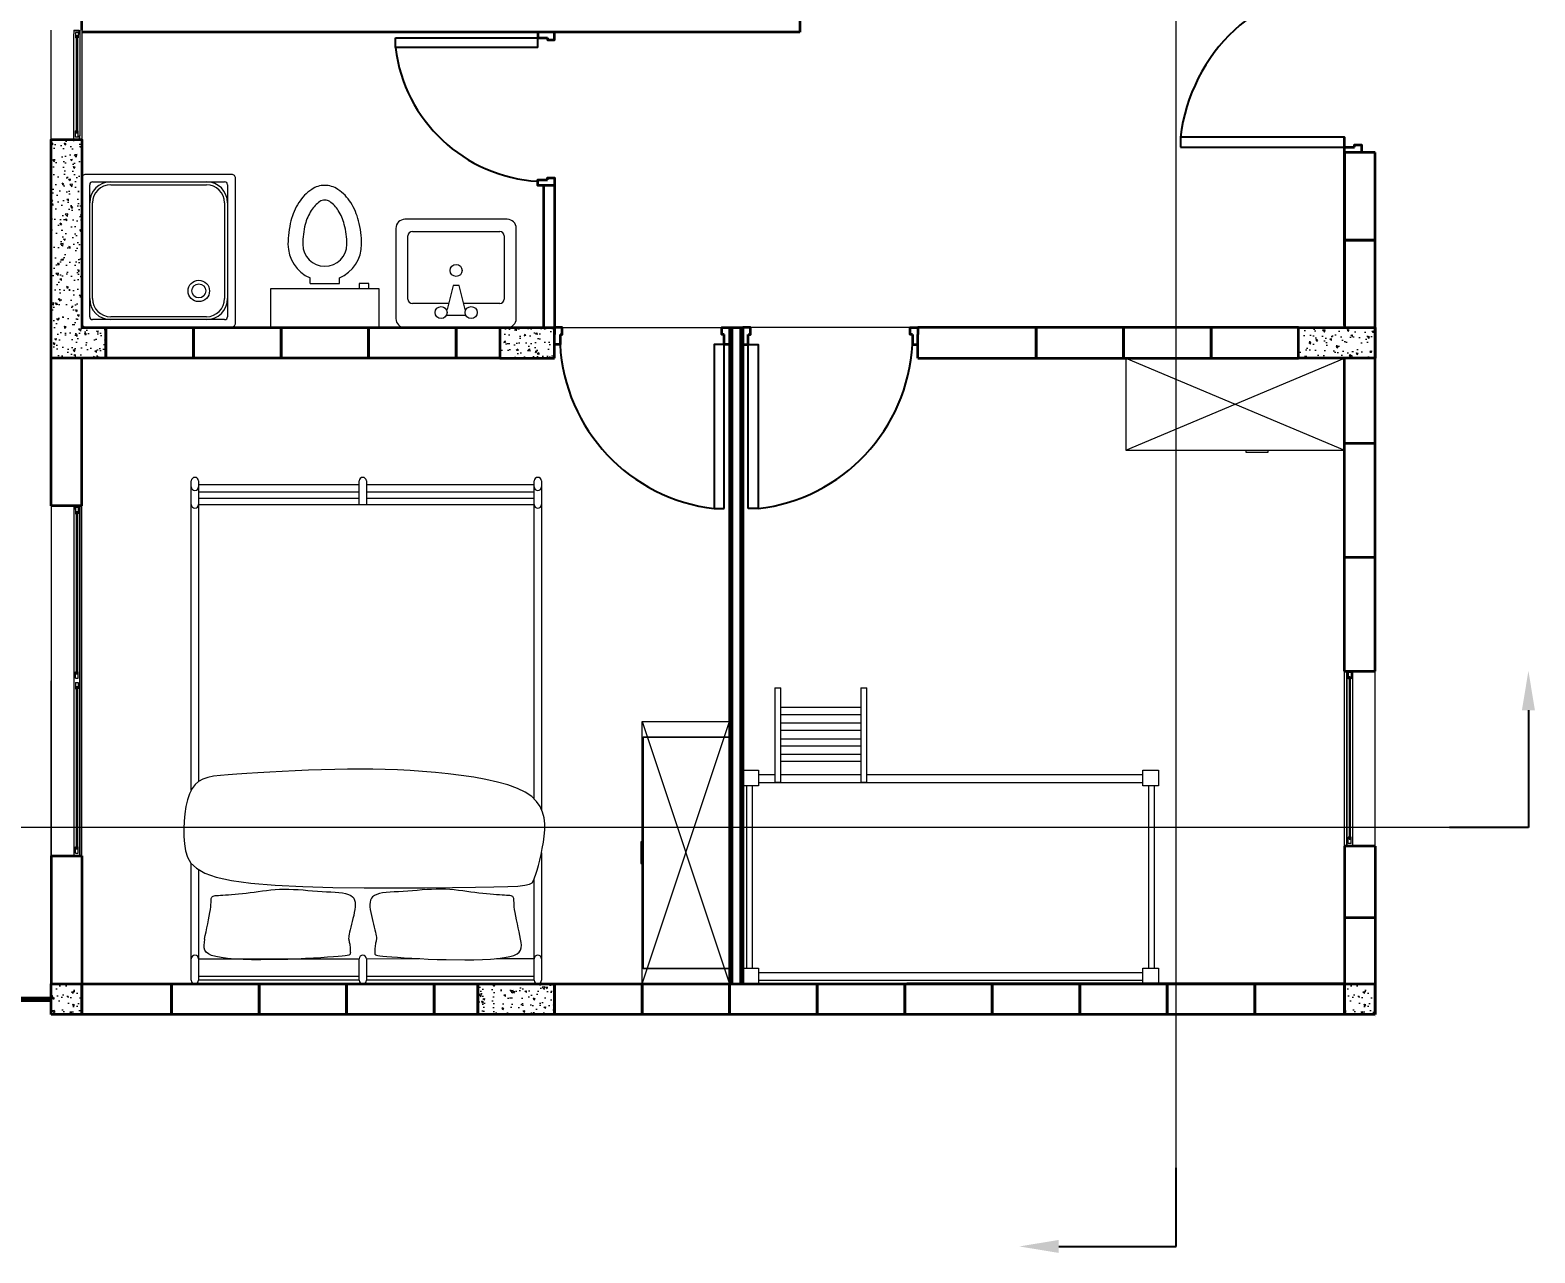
# Model space of a CAD drawing. Header units: inches. Extents: x -1721 to -596, y -6348 to -3031.
# Drawn here: x -602.7 to -595.82, y -3145.29 to -3139.7 of the extents above; entities that cross this region are included whole.
import ezdxf
from ezdxf import colors
from ezdxf.entities.mleader import LeaderData, LeaderLine
from ezdxf.math import Vec2, Vec3

# ---------------------------------------------------------------- set-up
doc = ezdxf.new("R2010")
doc.units = ezdxf.units.IN
doc.header["$MEASUREMENT"] = 0
for name, color, linetype, lineweight in [('A-DOOR-FULL', 4, 'Continuous', 25), ('A-FLOR-FTPT', 6, 'Continuous', 70), ('A-FLOR-PATT', 8, 'Continuous', 18), ('A-FURN', 8, 'Continuous', 18), ('A-GLAZ-FULL', 4, 'Continuous', 18), ('A-WALL-FULL', 7, 'Continuous', 35), ('linee di sezione', 3, 'Continuous', 13)]:
    doc.layers.add(name, color=color, linetype=linetype, lineweight=lineweight)
doc.styles.add('ARCH', font='txt')
doc.styles.get("Standard").update_dxf_attribs({"font": 'Arial.ttf'})
pattern_1 = [(140, (-683.70316, -3119.78234), (0.00796954, 0.091092334), [0.009525, -0.104775]), (85, (-683.70316, -3119.78234), (-0.09552832, -0.01762141), [0.00762, -0.08382]), (190.451, (-683.70249, -3119.77475), (-0.08755834, 0.07347125), [0.008095, -0.089045]), (136.1842, (-683.72856, -3119.78234), (0.02102116, 0.13553952), [0.0142875, -0.1571625]), (186.6356, (-683.7268, -3119.77104), (-0.12371278, 0.11870212), [0.0121425, -0.1335675]), (81.184, (-683.72856, -3119.78234), (-0.12371256, 0.1187023), [0.01143, -0.12573]), (111, (-683.72221, -3119.76964), (0.05113276, 0.07580744), [0.009525, -0.104775]), (56, (-683.72221, -3119.76964), (-0.09209398, 0.03090101), [0.00762, -0.08382]), (161.4514, (-683.71795, -3119.76332), (-0.04096143, 0.106708245), [0.008095, -0.089045]), (127.5, (-683.703157, -3119.78234), (-0.04227752, 0.001544302), [0, -0.082804, 0, -0.08509, 0, -0.0841375]), (97.5, (-683.703157, -3119.78234), (-0.050090287, 0.033409831), [0, -0.048514, 0, -0.080899, 0, -0.0320675]), (57.5, (-683.703157, -3119.81066), (0.002864372, 0.067795298), [0, -0.03175, 0, -0.09906, 0, -0.131445]), (47.5, (-683.703157, -3119.82336), (-0.012713246, 0.07406459), [0, -0.041275, 0, -0.065786, 0, -0.093345])]

# ---------------------------------------------------------------- blocks, each defined once
blk = doc.blocks.new('15PTOI09')
for p, q in [((0, 11), (8, 11)), ((0, -11), (0, 11)), ((8, 11), (8, -11)), ((9, 3), (10.126136, 3)), ((9, 3), (9, -3)), ((9, -3), (10.126136, -3)), ((9, -7), (8, -7)), ((8, -9), (9, -9)), ((9, -9), (9, -7)), ((8, -11), (0, -11))]:
    blk.add_line(p, q)
for points in [[(17, -7.5, 0.063415), (21.795427, -6.889337, 0.076468), (25.485281, -5.303301, 0.107136), (28.197945, -2.662065, 0.147373), (29, 0, 0.147373), (28.197945, 2.662065, 0.107136), (25.485281, 5.303301, 0.076468), (21.795427, 6.889337, 0.063415), (17, 7.5, 0.063415)], [(17, -4.5, 0.063415), (21.043563, -3.985082, 0.076468), (23.895285, -2.759306, 0.107136), (25.697274, -1.004766, 0.147373), (26, 0, 0.147373), (25.697274, 1.004766, 0.107136), (23.895285, 2.759306, 0.076468), (21.043563, 3.985082, 0.063415), (17, 4.5, 0.063415)]]:
    blk.add_lwpolyline(points, format="xyb")
for radius, start, end in [(7.5, 90, 156.421822), (4.5, 90, 270), (7.5, 203.578178, 270)]:
    blk.add_arc((17, 0), radius, start, end)
at = {"style": 'ARCH'}
for tag, p, flags in [('ITEM', (0, -21), 3), ('ROOM_NUMBER', (0, -30), 1)]:
    blk.add_attdef(tag, p, '', height=6, dxfattribs=dict(at, flags=flags))
blk = doc.blocks.new('15PLAV06')
for p, q in [((0, 8.5), (0, -8.5)), ((16.5, 10), (1.5, 10)), ((4.75, 8), (15.25, 8)), ((18, -8.5), (18, 8.5)), ((4, 1.25), (4, 7.25)), ((16, 7.25), (16, -7.25)), ((2, -1.5), (2, 1.5)), ((7, 0.5), (3, 1.5)), ((7, -0.5), (7, 0.5)), ((3, -1.5), (7, -0.5)), ((4, -7.25), (4, -1.25)), ((1.5, -10), (16.5, -10)), ((15.25, -8), (4.75, -8))]:
    blk.add_line(p, q)
for centre in [(2.5, 2.5), (9.5, 0), (2.5, -2.5)]:
    blk.add_circle(centre, 1)
for centre, radius, start, end in [((1.5, 8.5), 1.5, 90, 180), ((4.75, 7.25), 0.75, 90, 180), ((15.25, 7.25), 0.75, 0, 90), ((16.5, 8.5), 1.5, 0, 90), ((4.75, -7.25), 0.75, 180, 270), ((15.25, -7.25), 0.75, 270, 0), ((1.5, -8.5), 1.5, 180, 270), ((16.5, -8.5), 1.5, 270, 0)]:
    blk.add_arc(centre, radius, start, end)
at = {"style": 'ARCH'}
for tag, p, flags in [('ITEM', (0, -20), 3), ('ROOM_NUMBER', (0, -29), 1)]:
    blk.add_attdef(tag, p, '', height=6, dxfattribs=dict(at, flags=flags))
blk = doc.blocks.new('A$C5FE72602')
for p, q in [((-114.15, 193.57), (-37.47, 193.57)), ((-34.15, 193.57), (39.21, 193.57)), ((-114.15, 191.88), (-37.47, 191.88)), ((-34.15, 191.88), (39.21, 191.88)), ((-96.94, 183.64), (-114.15, 183.62)), ((-37.46, 183.69), (-61.61, 183.67)), ((39.21, 183.76), (-34.15, 183.69)), ((-114.15, 106.34), (-114.15, -23.86)), ((39.21, -23.86), (-114.15, -23.86)), ((-114.15, -26.61), (-37.47, -26.61)), ((-34.15, -26.61), (39.21, -26.61)), ((-114.15, -29.58), (-37.59, -29.58)), ((-114.15, -32.97), (-37.47, -32.97)), ((-34.27, -29.58), (39.09, -29.58)), ((-34.15, -32.97), (39.21, -32.97))]:
    blk.add_line(p, q)
for points in [[(-117.47, 135.27), (-117.47, 193.57)], [(-114.15, 193.57), (-114.15, 147.22)], [(-37.47, 183.76), (-37.47, 193.57)], [(-34.15, 193.57), (-34.15, 183.76)], [(39.21, 142.92), (39.21, 193.57)], [(42.53, 193.57), (42.53, 140.1)], [(-82.44, 184.21), (-86.56, 184.16), (-90.51, 184.05), (-94.2, 183.86), (-97.57, 183.59), (-100.52, 183.22), (-102.99, 182.76), (-104.92, 182.2), (-106.35, 181.52), (-107.33, 180.73), (-107.95, 179.81), (-108.25, 178.76), (-108.3, 177.58), (-108.17, 176.25), (-107.91, 174.77)], [(-107.91, 174.77), (-107.59, 173.15), (-107.23, 171.41), (-106.84, 169.61), (-106.45, 167.78), (-106.08, 165.99), (-105.73, 164.26), (-105.44, 162.65), (-105.21, 161.2), (-105.06, 159.95), (-104.98, 158.89), (-104.94, 158.01), (-104.92, 157.27), (-104.89, 156.68), (-104.84, 156.2), (-104.75, 155.82), (-104.59, 155.52), (-104.35, 155.29), (-104, 155.12), (-103.56, 154.99), (-103, 154.89), (-102.33, 154.82), (-101.53, 154.76), (-100.6, 154.71), (-99.53, 154.65), (-98.32, 154.57), (-96.98, 154.48), (-95.52, 154.36), (-93.97, 154.23), (-92.33, 154.08), (-90.62, 153.9), (-88.86, 153.71), (-87.06, 153.49), (-85.23, 153.24), (-83.38, 152.99), (-81.5, 152.74), (-79.58, 152.5), (-77.63, 152.28), (-75.64, 152.11), (-73.61, 151.98), (-71.54, 151.92), (-69.42, 151.93), (-67.26, 152), (-65.08, 152.13), (-62.89, 152.28), (-60.7, 152.46), (-58.52, 152.64), (-56.36, 152.82), (-54.25, 152.97), (-52.18, 153.1), (-50.19, 153.21), (-48.29, 153.33), (-46.52, 153.47), (-44.89, 153.67), (-43.44, 153.94), (-42.18, 154.3), (-41.14, 154.77), (-40.33, 155.37), (-39.74, 156.09), (-39.35, 156.94), (-39.13, 157.88), (-39.06, 158.93), (-39.11, 160.06), (-39.26, 161.27), (-39.49, 162.55), (-39.77, 163.89), (-40.09, 165.26), (-40.43, 166.64), (-40.77, 167.98), (-41.1, 169.27), (-41.4, 170.48), (-41.66, 171.56), (-41.86, 172.51), (-41.99, 173.29), (-42.05, 173.93), (-42.06, 174.45), (-42.02, 174.9), (-41.95, 175.3), (-41.87, 175.69), (-41.77, 176.08), (-41.67, 176.53), (-41.58, 177.04), (-41.5, 177.61), (-41.44, 178.22), (-41.39, 178.84), (-41.35, 179.45), (-41.32, 180.03), (-41.3, 180.57), (-41.29, 181.03), (-41.31, 181.4), (-41.4, 181.7), (-41.62, 181.93), (-42.03, 182.12), (-42.69, 182.27), (-43.66, 182.41), (-45, 182.55), (-46.78, 182.7), (-49.03, 182.88), (-51.71, 183.07), (-54.78, 183.28), (-58.18, 183.48), (-61.85, 183.68), (-65.74, 183.86), (-69.81, 184.01), (-73.99, 184.13), (-82.44, 184.21)], [(36.48, 174.77), (36.16, 173.15), (35.8, 171.41), (35.41, 169.61), (35.02, 167.78), (34.65, 165.99), (34.3, 164.26), (34.01, 162.65), (33.78, 161.2), (33.63, 159.95), (33.55, 158.89), (33.51, 158.01), (33.48, 157.27), (33.46, 156.68), (33.41, 156.2), (33.32, 155.82), (33.16, 155.52), (32.91, 155.29), (32.57, 155.12), (32.12, 154.99), (31.57, 154.89), (30.89, 154.82), (30.09, 154.76), (29.16, 154.71), (28.1, 154.65), (26.89, 154.57), (25.54, 154.48), (24.09, 154.36), (22.53, 154.23), (20.89, 154.08), (19.19, 153.9), (17.42, 153.71), (15.62, 153.49), (13.8, 153.24), (11.95, 152.99), (10.06, 152.74), (8.15, 152.5), (6.2, 152.28), (4.21, 152.11), (2.18, 151.98), (0.11, 151.92), (-2.01, 151.93), (-4.17, 152), (-6.35, 152.13), (-8.54, 152.28), (-10.74, 152.46), (-12.92, 152.64), (-15.07, 152.82), (-17.19, 152.97), (-19.25, 153.1), (-21.25, 153.21), (-23.14, 153.33), (-24.91, 153.47), (-26.54, 153.67), (-27.99, 153.94), (-29.25, 154.3), (-30.3, 154.77), (-31.1, 155.37), (-31.69, 156.09), (-32.08, 156.94), (-32.3, 157.88), (-32.38, 158.93), (-32.32, 160.06), (-32.17, 161.27), (-31.94, 162.55), (-31.66, 163.89), (-31.34, 165.26), (-31.01, 166.64), (-30.66, 167.98), (-30.33, 169.27), (-30.03, 170.48), (-29.77, 171.56), (-29.57, 172.51), (-29.44, 173.29), (-29.38, 173.93), (-29.37, 174.45), (-29.41, 174.9), (-29.48, 175.3), (-29.57, 175.69), (-29.67, 176.08), (-29.76, 176.53), (-29.85, 177.04), (-29.93, 177.61), (-29.99, 178.22), (-30.05, 178.84), (-30.09, 179.45), (-30.12, 180.03), (-30.13, 180.57), (-30.14, 181.03), (-30.12, 181.4), (-30.04, 181.7), (-29.82, 181.93), (-29.41, 182.12), (-28.75, 182.27), (-27.77, 182.41), (-26.43, 182.55), (-24.65, 182.7), (-22.41, 182.88), (-19.72, 183.07), (-16.65, 183.28), (-13.26, 183.48), (-9.58, 183.68), (-5.69, 183.86), (-1.62, 184.01), (2.55, 184.13), (11, 184.21)], [(10.82, 184.21), (14.95, 184.16), (18.89, 184.05), (22.59, 183.86), (25.95, 183.59), (28.91, 183.22), (31.38, 182.76), (33.31, 182.2), (34.73, 181.52), (35.72, 180.73), (36.33, 179.81), (36.64, 178.76), (36.69, 177.58), (36.56, 176.25), (36.3, 174.77)], [(-117.47, -34.66), (-117.47, 115.5)], [(-114.15, 110.72), (-114.15, -34.66)], [(42.53, 106.69), (42.53, -34.66)], [(39.21, -34.66), (39.21, 102.7)], [(-37.47, -34.66), (-37.47, -23.86)], [(-34.15, -23.86), (-34.15, -34.66)]]:
    blk.add_lwpolyline(points)
blk.add_lwpolyline([(-118.72, 127.66), (-118.94, 124.83), (-118.94, 122.04), (-118.65, 119.31), (-117.98, 116.67), (-116.87, 114.16), (-115.24, 111.79), (-113, 109.59), (-110.09, 107.6), (-106.46, 105.84), (-102.18, 104.29), (-97.36, 102.94), (-92.11, 101.77), (-86.54, 100.77), (-80.76, 99.92), (-74.87, 99.2), (-68.98, 98.61), (-63.17, 98.12), (-57.44, 97.72), (-51.76, 97.43), (-46.1, 97.22), (-40.42, 97.1), (-34.7, 97.06), (-28.91, 97.09), (-23.02, 97.2), (-17.01, 97.37), (-10.95, 97.6), (-4.93, 97.87), (0.96, 98.17), (6.66, 98.48), (12.06, 98.8), (17.09, 99.1), (21.66, 99.38), (25.7, 99.63), (29.24, 99.91), (32.32, 100.29), (34.98, 100.83), (37.25, 101.6), (39.18, 102.67), (40.81, 104.11), (42.18, 105.97), (43.32, 108.31), (44.25, 111.06), (44.97, 114.13), (45.49, 117.43), (45.81, 120.88), (45.93, 124.39), (45.87, 127.86), (45.63, 131.21), (45.16, 134.36), (44.27, 137.28), (42.68, 139.97), (40.14, 142.39), (36.39, 144.55), (31.17, 146.41), (24.23, 147.97), (15.3, 149.21), (4.27, 150.12), (-8.42, 150.74), (-22.21, 151.12), (-36.51, 151.29), (-50.75, 151.32), (-64.36, 151.25), (-76.76, 151.11), (-87.38, 150.96), (-95.78, 150.83), (-102.13, 150.69), (-106.74, 150.48), (-109.9, 150.16), (-111.94, 149.68), (-113.15, 148.98), (-113.84, 148.02), (-114.32, 146.76), (-114.85, 145.14), (-115.44, 143.22), (-116.06, 141.03), (-116.7, 138.61), (-117.31, 136.02), (-117.87, 133.3), (-118.35, 130.5)], close=True)
for centre, start, end in [((-115.81, 193.57), 0, 180), ((-35.81, 193.57), 0, 180), ((40.87, 193.57), 0, 180), ((-115.81, 183.76), 180, 0), ((-35.81, 183.76), 180, 0), ((40.87, 183.76), 180, 0), ((-115.81, -23.86), 0, 180), ((40.87, -23.86), 0, 180), ((-115.81, -31.94), 0, 180), ((40.87, -31.94), 0, 180), ((-115.81, -34.66), 180, 0), ((-35.81, -34.66), 180, 0), ((40.87, -34.66), 180, 0)]:
    blk.add_arc(centre, 1.66, start, end)

msp = doc.modelspace()

# ---------------------------------------------------------------- hatches: boundary and pattern name
at = {"layer": 'A-FLOR-PATT'}
for points in [[(-602.4748, -3139.6994), (-602.4748, -3139.7136), (-602.4723, -3139.7136), (-602.4723, -3139.6969), (-602.4985, -3139.6969), (-602.4985, -3139.6994)], [(-602.4748, -3140.1944), (-602.4748, -3140.1803), (-602.4723, -3140.1803), (-602.4723, -3140.1969), (-602.4985, -3140.1969), (-602.4985, -3140.1944)], [(-602.4985, -3141.8884), (-602.496, -3141.8884), (-602.496, -3141.8743), (-602.4748, -3141.8743), (-602.4748, -3141.8884), (-602.4723, -3141.8884), (-602.4723, -3141.8718), (-602.4985, -3141.8718)], [(-596.656, -3142.6436), (-596.6585, -3142.6436), (-596.6585, -3142.6294), (-596.6798, -3142.6294), (-596.6798, -3142.6436), (-596.6823, -3142.6436), (-596.6823, -3142.6269), (-596.656, -3142.6269)], [(-596.656, -3143.4103), (-596.6585, -3143.4103), (-596.6585, -3143.4244), (-596.6798, -3143.4244), (-596.6798, -3143.4103), (-596.6823, -3143.4103), (-596.6823, -3143.4269), (-596.656, -3143.4269)], [(-602.4985, -3143.4551), (-602.496, -3143.4551), (-602.496, -3143.4693), (-602.4748, -3143.4693), (-602.4748, -3143.4551), (-602.4723, -3143.4551), (-602.4723, -3143.4718), (-602.4985, -3143.4718)]]:
    msp.add_hatch(color=256, dxfattribs=at).paths.add_polyline_path(points)
h = msp.add_hatch(dxfattribs=at)
h.set_pattern_fill('AR-CONC', color=256, scale=0.0005, angle=90, style=0)
h.set_pattern_definition(pattern_1)
h.paths.add_polyline_path([(-602.4623, -3140.1969), (-602.6023, -3140.1969), (-602.6023, -3141.1969), (-602.4623, -3141.1969), (-602.3523, -3141.1969), (-602.3523, -3141.0569), (-602.4623, -3141.0569)])
h = msp.add_hatch(dxfattribs=at)
h.set_pattern_fill('AR-CONC', color=256, scale=0.0005, angle=90, style=0)
h.set_pattern_definition([(220, (-683.70316, -3168.4615), (0.00796954, -0.091092334), [0.009525, -0.104775]), (275, (-683.70316, -3168.4615), (-0.09552832, 0.01762141), [0.00762, -0.08382]), (169.549, (-683.70249, -3168.46909), (-0.08755834, -0.07347125), [0.008095, -0.089045]), (223.8158, (-683.72856, -3168.4615), (0.02102116, -0.13553952), [0.0142875, -0.1571625]), (173.3644, (-683.7268, -3168.47279), (-0.12371278, -0.11870212), [0.0121425, -0.1335675]), (278.816, (-683.72856, -3168.4615), (-0.12371256, -0.1187023), [0.01143, -0.12573]), (249, (-683.72221, -3168.4742), (0.05113276, -0.07580744), [0.009525, -0.104775]), (304, (-683.72221, -3168.4742), (-0.09209398, -0.03090101), [0.00762, -0.08382]), (198.5486, (-683.71795, -3168.480515), (-0.04096143, -0.106708245), [0.008095, -0.089045]), (232.5, (-683.703157, -3168.461498), (-0.04227752, -0.001544302), [0, -0.082804, 0, -0.08509, 0, -0.0841375]), (262.5, (-683.703157, -3168.4615), (-0.050090287, -0.033409831), [0, -0.048514, 0, -0.080899, 0, -0.0320675]), (302.5, (-683.703157, -3168.433177), (0.002864372, -0.067795298), [0, -0.03175, 0, -0.09906, 0, -0.131445]), (312.5, (-683.703157, -3168.42048), (-0.012713246, -0.07406459), [0, -0.041275, 0, -0.065786, 0, -0.093345])])
h.paths.add_polyline_path([(-600.3023, -3141.0569), (-600.3023, -3141.1969), (-600.5523, -3141.1969), (-600.5523, -3141.0569)])
h = msp.add_hatch(dxfattribs=at)
h.set_pattern_fill('AR-CONC', color=256, scale=0.0005, angle=90, style=0)
h.set_pattern_definition(pattern_1)
h.paths.add_polyline_path([(-596.9023, -3141.0569), (-596.9023, -3141.1969), (-596.5523, -3141.1969), (-596.5523, -3141.0569)])
h = msp.add_hatch(dxfattribs=at)
h.set_pattern_fill('AR-CONC', color=256, scale=0.0005, angle=90, style=0)
h.set_pattern_definition([(140, (-689.60316, -3111.59234), (0.00796954, 0.091092334), [0.009525, -0.104775]), (85, (-689.60316, -3111.59234), (-0.09552832, -0.01762141), [0.00762, -0.08382]), (190.451, (-689.60249, -3111.58475), (-0.08755834, 0.07347125), [0.008095, -0.089045]), (136.1842, (-689.62856, -3111.59234), (0.02102116, 0.13553952), [0.0142875, -0.1571625]), (186.6356, (-689.6268, -3111.58104), (-0.12371278, 0.11870212), [0.0121425, -0.1335675]), (81.184, (-689.62856, -3111.59234), (-0.12371256, 0.1187023), [0.01143, -0.12573]), (111, (-689.62221, -3111.57964), (0.05113276, 0.07580744), [0.009525, -0.104775]), (56, (-689.62221, -3111.57964), (-0.09209398, 0.03090101), [0.00762, -0.08382]), (161.4514, (-689.61795, -3111.57332), (-0.04096143, 0.106708245), [0.008095, -0.089045]), (127.5, (-689.603157, -3111.59234), (-0.04227752, 0.001544302), [0, -0.082804, 0, -0.08509, 0, -0.0841375]), (97.5, (-689.603157, -3111.59234), (-0.050090287, 0.033409831), [0, -0.048514, 0, -0.080899, 0, -0.0320675]), (57.5, (-689.603157, -3111.62066), (0.002864372, 0.067795298), [0, -0.03175, 0, -0.09906, 0, -0.131445]), (47.5, (-689.603157, -3111.63336), (-0.012713246, 0.07406459), [0, -0.041275, 0, -0.065786, 0, -0.093345])])
h.paths.add_polyline_path([(-602.6023, -3144.1969), (-602.4623, -3144.1969), (-602.4623, -3144.0569), (-602.6023, -3144.0569)])
h = msp.add_hatch(dxfattribs=at)
h.set_pattern_fill('AR-CONC', color=256, scale=0.0005, angle=90, style=0)
h.set_pattern_definition([(140, (-683.70316, -3110.79234), (0.00796954, 0.091092334), [0.009525, -0.104775]), (85, (-683.70316, -3110.79234), (-0.09552832, -0.01762141), [0.00762, -0.08382]), (190.451, (-683.70249, -3110.78475), (-0.08755834, 0.07347125), [0.008095, -0.089045]), (136.1842, (-683.72856, -3110.79234), (0.02102116, 0.13553952), [0.0142875, -0.1571625]), (186.6356, (-683.7268, -3110.78104), (-0.12371278, 0.11870212), [0.0121425, -0.1335675]), (81.184, (-683.72856, -3110.79234), (-0.12371256, 0.1187023), [0.01143, -0.12573]), (111, (-683.72221, -3110.77964), (0.05113276, 0.07580744), [0.009525, -0.104775]), (56, (-683.72221, -3110.77964), (-0.09209398, 0.03090101), [0.00762, -0.08382]), (161.4514, (-683.71795, -3110.77332), (-0.04096143, 0.106708245), [0.008095, -0.089045]), (127.5, (-683.703157, -3110.79234), (-0.04227752, 0.001544302), [0, -0.082804, 0, -0.08509, 0, -0.0841375]), (97.5, (-683.703157, -3110.79234), (-0.050090287, 0.033409831), [0, -0.048514, 0, -0.080899, 0, -0.0320675]), (57.5, (-683.703157, -3110.82066), (0.002864372, 0.067795298), [0, -0.03175, 0, -0.09906, 0, -0.131445]), (47.5, (-683.703157, -3110.83336), (-0.012713246, 0.07406459), [0, -0.041275, 0, -0.065786, 0, -0.093345])])
h.paths.add_polyline_path([(-600.6523, -3144.0569), (-600.6523, -3144.1969), (-600.3023, -3144.1969), (-600.3023, -3144.0569)])
h = msp.add_hatch(dxfattribs=at)
h.set_pattern_fill('AR-CONC', color=256, scale=0.0005, angle=90, style=0)
h.set_pattern_definition([(140, (-683.70316, -3111.59234), (0.00796954, 0.091092334), [0.009525, -0.104775]), (85, (-683.70316, -3111.59234), (-0.09552832, -0.01762141), [0.00762, -0.08382]), (190.451, (-683.70249, -3111.58475), (-0.08755834, 0.07347125), [0.008095, -0.089045]), (136.1842, (-683.72856, -3111.59234), (0.02102116, 0.13553952), [0.0142875, -0.1571625]), (186.6356, (-683.7268, -3111.58104), (-0.12371278, 0.11870212), [0.0121425, -0.1335675]), (81.184, (-683.72856, -3111.59234), (-0.12371256, 0.1187023), [0.01143, -0.12573]), (111, (-683.72221, -3111.57964), (0.05113276, 0.07580744), [0.009525, -0.104775]), (56, (-683.72221, -3111.57964), (-0.09209398, 0.03090101), [0.00762, -0.08382]), (161.4514, (-683.71795, -3111.57332), (-0.04096143, 0.106708245), [0.008095, -0.089045]), (127.5, (-683.703157, -3111.59234), (-0.04227752, 0.001544302), [0, -0.082804, 0, -0.08509, 0, -0.0841375]), (97.5, (-683.703157, -3111.59234), (-0.050090287, 0.033409831), [0, -0.048514, 0, -0.080899, 0, -0.0320675]), (57.5, (-683.703157, -3111.62066), (0.002864372, 0.067795298), [0, -0.03175, 0, -0.09906, 0, -0.131445]), (47.5, (-683.703157, -3111.63336), (-0.012713246, 0.07406459), [0, -0.041275, 0, -0.065786, 0, -0.093345])])
h.paths.add_polyline_path([(-596.6923, -3144.1969), (-596.5523, -3144.1969), (-596.5523, -3144.0569), (-596.6923, -3144.0569)])

# ---------------------------------------------------------------- linework, layer by layer
at = {"layer": 'A-DOOR-FULL'}
for p, q in [((-601.0293, -3139.7319), (-600.3793, -3139.7319)), ((-601.0293, -3139.7769), (-601.0293, -3139.7319)), ((-600.3793, -3139.7769), (-600.3793, -3139.7319)), ((-600.3793, -3139.7769), (-601.0293, -3139.7769))]:
    msp.add_line(p, q, dxfattribs=at)
for points in [[(-597.4423, -3140.2319), (-596.6923, -3140.2319), (-596.6923, -3140.1869), (-597.4423, -3140.1869)], [(-599.5273, -3141.884), (-599.5273, -3141.134), (-599.5723, -3141.134), (-599.5723, -3141.884)], [(-599.4173, -3141.884), (-599.4173, -3141.134), (-599.3723, -3141.134), (-599.3723, -3141.884)]]:
    msp.add_lwpolyline(points, close=True, dxfattribs=at)
for centre, radius, start, end in [((-596.6492, -3140.2792), 0.7984, 93.09333, 173.36373), ((-600.3381, -3139.6929), 0.6963, 186.93278, 266.61016), ((-599.48, -3141.0909), 0.7984, 183.09333, 263.36373), ((-599.4645, -3141.0909), 0.7984, 276.63627, 356.90667)]:
    msp.add_arc(centre, radius, start, end, dxfattribs=at)
at = {"layer": 'A-FLOR-FTPT'}
msp.add_line((-605.5523, -3144.1269), (-602.6023, -3144.1269), dxfattribs=at)
at = {"layer": 'A-FURN', "ltscale": 1.5}
for p, q in [((-602.6022, -3140.1969), (-602.6022, -3139.6969)), ((-600.3023, -3141.0569), (-599.5023, -3141.0569)), ((-598.6423, -3141.0569), (-599.4423, -3141.0569))]:
    msp.add_line(p, q, dxfattribs=at)
at = {"layer": 'A-FURN'}
for p, q in [((-602.4623, -3139.6969), (-602.4623, -3140.1969)), ((-600.3793, -3139.7319), (-600.3793, -3139.7769)), ((-602.4266, -3141.0074), (-602.4266, -3140.4036)), ((-602.4135, -3140.3905), (-601.8098, -3140.3905)), ((-602.3304, -3140.4036), (-601.8929, -3140.4036)), ((-601.7966, -3140.4036), (-601.7966, -3141.0074)), ((-602.4135, -3140.9242), (-602.4135, -3140.4867)), ((-601.8098, -3140.4867), (-601.8098, -3140.9242)), ((-601.8098, -3141.0205), (-602.4135, -3141.0205)), ((-601.8929, -3141.0074), (-602.3304, -3141.0074)), ((-602.4623, -3142.6718), (-602.4623, -3141.8718)), ((-602.6023, -3143.4718), (-602.6023, -3142.6718)), ((-602.4623, -3143.4718), (-602.4623, -3142.6718)), ((-596.6923, -3143.4269), (-596.6923, -3142.6269)), ((-596.5523, -3143.4269), (-596.5523, -3142.6269)), ((-599.2961, -3142.7041), (-599.2961, -3143.1355)), ((-599.2961, -3142.7041), (-599.2684, -3142.7041)), ((-599.2684, -3143.1355), (-599.2684, -3142.7041)), ((-598.903, -3142.7041), (-598.903, -3143.1355)), ((-598.903, -3142.7041), (-598.8752, -3142.7041)), ((-598.8752, -3143.1355), (-598.8752, -3142.7041)), ((-599.2684, -3142.7923), (-598.903, -3142.7923)), ((-599.2684, -3142.8251), (-598.903, -3142.8251)), ((-599.2684, -3142.8642), (-598.903, -3142.8642)), ((-599.2684, -3142.897), (-598.903, -3142.897)), ((-599.2684, -3142.9361), (-598.903, -3142.9361)), ((-599.2684, -3142.9689), (-598.903, -3142.9689)), ((-599.2684, -3143.0062), (-598.903, -3143.0062)), ((-599.3707, -3143.0993), (-599.2961, -3143.0993)), ((-599.2684, -3143.039), (-598.903, -3143.039)), ((-599.2684, -3143.0993), (-598.903, -3143.0993)), ((-598.8752, -3143.0993), (-597.6138, -3143.0993)), ((-599.4254, -3143.1521), (-599.4254, -3143.9854)), ((-599.3988, -3143.1521), (-599.3988, -3143.9854)), ((-599.3707, -3143.1355), (-597.6138, -3143.1355)), ((-599.2684, -3143.1355), (-599.2961, -3143.1355)), ((-598.8752, -3143.1355), (-598.903, -3143.1355)), ((-597.5883, -3143.1521), (-597.5883, -3143.9854)), ((-597.5617, -3143.1521), (-597.5617, -3143.9854)), ((-599.9061, -3143.4282), (-599.9061, -3143.4226)), ((-599.9061, -3143.4923), (-599.9061, -3143.4829)), ((-599.3707, -3144.0041), (-597.6138, -3144.0041)), ((-599.3707, -3144.0403), (-597.6138, -3144.0403))]:
    msp.add_line(p, q, dxfattribs=at)
at = {"layer": 'A-FURN', "lineweight": 13}
for p, q in [((-597.6923, -3141.6166), (-596.6923, -3141.1969)), ((-597.6923, -3141.1969), (-596.6923, -3141.6166)), ((-599.9023, -3144.0569), (-599.5023, -3142.8579)), ((-599.9023, -3142.8579), (-599.5023, -3144.0569))]:
    msp.add_line(p, q, dxfattribs=at)
at = {"layer": 'A-FURN', "ltscale": 0.8}
for p, q in [((-602.4623, -3143.4718), (-602.4623, -3141.8718)), ((-596.5523, -3143.4269), (-596.5523, -3142.6269)), ((-596.5523, -3144.2069), (-596.5523, -3144.207))]:
    msp.add_line(p, q, dxfattribs=at)
at = {"layer": 'A-FURN'}
msp.add_lwpolyline([(-602.4441, -3141.0555, -0.414214), (-602.4616, -3141.038), (-602.4616, -3140.373, -0.414214), (-602.4441, -3140.3555), (-601.7791, -3140.3555, -0.414214), (-601.7616, -3140.373), (-601.7616, -3141.038, -0.414214), (-601.7791, -3141.0555)], format="xyb", close=True, dxfattribs=at)
msp.add_lwpolyline([(-602.4441, -3141.0555, -0.414214), (-602.4616, -3141.038), (-602.4616, -3140.373, -0.414214), (-602.4441, -3140.3555), (-601.7791, -3140.3555, -0.414214), (-601.7616, -3140.373), (-601.7616, -3141.038, -0.414214), (-601.7791, -3141.0555)], format="xyb", close=True, dxfattribs=at)
for points in [[(-597.4923, -3141.1969), (-596.6923, -3141.1969), (-597.6923, -3141.1969), (-597.6923, -3141.6166), (-597.4923, -3141.6166), (-596.6923, -3141.6166), (-596.6923, -3141.1969)], [(-599.9023, -3142.9288), (-599.5023, -3142.9288), (-599.8973, -3142.9288), (-599.8973, -3143.986), (-599.5023, -3143.986), (-599.9023, -3143.986), (-599.9023, -3142.9288), (-599.9023, -3142.8579), (-599.5023, -3142.8579), (-599.5023, -3144.0569), (-599.9023, -3144.0569), (-599.9023, -3143.986)], [(-599.9023, -3143.4076), (-599.9086, -3143.4076), (-599.9086, -3143.4226), (-599.9023, -3143.4226)], [(-599.9036, -3143.4829), (-599.9061, -3143.4829), (-599.9061, -3143.4545), (-599.9061, -3143.4282), (-599.9036, -3143.4282)], [(-599.9036, -3143.4226), (-599.9036, -3143.4282), (-599.9036, -3143.4545), (-599.9036, -3143.4829), (-599.9036, -3143.4923)], [(-599.9023, -3143.4921), (-599.9086, -3143.4921), (-599.9086, -3143.5071), (-599.9023, -3143.5071)]]:
    msp.add_lwpolyline(points, dxfattribs=at)
for points in [[(-597.1422, -3141.6166), (-597.0423, -3141.6166), (-597.0423, -3141.6284), (-597.1422, -3141.6284)], [(-599.4423, -3143.0806), (-599.3707, -3143.0806), (-599.3707, -3143.1521), (-599.4423, -3143.1521)], [(-597.6138, -3143.0806), (-597.5423, -3143.0806), (-597.5423, -3143.1521), (-597.6138, -3143.1521)], [(-599.4423, -3143.9854), (-599.3707, -3143.9854), (-599.3707, -3144.0569), (-599.4423, -3144.0569)], [(-597.6138, -3143.9854), (-597.5423, -3143.9854), (-597.5423, -3144.0569), (-597.6138, -3144.0569)]]:
    msp.add_lwpolyline(points, close=True, dxfattribs=at)
at = {"layer": 'A-FURN', "ltscale": 0.8}
for points in [[(-602.6023, -3141.8718), (-602.6023, -3143.4718)], [(-602.6023, -3144.1969), (-602.6023, -3144.1269)]]:
    msp.add_lwpolyline(points, dxfattribs=at)
at = {"layer": 'A-FURN'}
for radius in [0.049, 0.032]:
    msp.add_circle((-601.9279, -3140.8892), radius, dxfattribs=at)
for centre, radius, start, end in [((-602.3304, -3140.4867), 0.0962, 90, 180), ((-602.4135, -3140.4036), 0.0131, 90, 180), ((-602.3304, -3140.4867), 0.0831, 90, 180), ((-601.8929, -3140.4867), 0.0962, 0, 90), ((-601.8929, -3140.4867), 0.0831, 0, 90), ((-601.8098, -3140.4036), 0.0131, 0, 90), ((-602.3304, -3140.9242), 0.0962, 180, 270), ((-602.3304, -3140.9242), 0.0831, 180, 270), ((-601.8929, -3140.9242), 0.0962, 270, 0), ((-601.8929, -3140.9242), 0.0831, 270, 0), ((-602.4135, -3141.0074), 0.0131, 180, 270), ((-601.8098, -3141.0074), 0.0131, 270, 0)]:
    msp.add_arc(centre, radius, start, end, dxfattribs=at)
at = {"layer": 'A-GLAZ-FULL'}
for p, q in [((-602.4985, -3139.6969), (-602.4985, -3139.7136)), ((-602.4985, -3139.6994), (-602.4748, -3139.6994)), ((-602.4748, -3139.6994), (-602.4985, -3139.6994)), ((-602.4985, -3140.1803), (-602.4985, -3139.7136)), ((-602.492, -3139.7074), (-602.492, -3139.7328)), ((-602.4787, -3139.7074), (-602.492, -3139.7074)), ((-602.4879, -3139.7328), (-602.492, -3139.7328)), ((-602.4879, -3139.7228), (-602.4879, -3140.1673)), ((-602.4829, -3139.7228), (-602.4879, -3139.7228)), ((-602.4829, -3139.7228), (-602.4829, -3140.1673)), ((-602.4787, -3139.7328), (-602.4829, -3139.7328)), ((-602.4787, -3139.7074), (-602.4787, -3139.7328)), ((-602.4748, -3139.7136), (-602.4748, -3139.6994)), ((-602.4748, -3139.7136), (-602.4748, -3139.6994)), ((-602.4748, -3139.7136), (-602.4723, -3139.7136)), ((-602.4723, -3139.7136), (-602.4748, -3139.7136)), ((-602.4723, -3139.6969), (-602.4723, -3139.7136)), ((-602.4723, -3139.7136), (-602.4723, -3140.1803)), ((-602.4985, -3140.1969), (-602.4985, -3140.1803)), ((-602.4985, -3140.1944), (-602.4748, -3140.1944)), ((-602.4879, -3140.1573), (-602.492, -3140.1573)), ((-602.492, -3140.1865), (-602.492, -3140.1573)), ((-602.4787, -3140.1865), (-602.492, -3140.1865)), ((-602.4879, -3140.1673), (-602.4829, -3140.1673)), ((-602.4787, -3140.1573), (-602.4829, -3140.1573)), ((-602.4787, -3140.1865), (-602.4787, -3140.1573)), ((-602.4748, -3140.1803), (-602.4748, -3140.1944)), ((-602.4748, -3140.1803), (-602.4723, -3140.1803)), ((-602.4723, -3140.1969), (-602.4723, -3140.1803)), ((-602.4985, -3141.8718), (-602.4985, -3142.6718)), ((-602.4985, -3141.8884), (-602.496, -3141.8884)), ((-602.496, -3141.8743), (-602.4748, -3141.8743)), ((-602.496, -3141.8884), (-602.496, -3141.8743)), ((-602.492, -3141.8784), (-602.492, -3141.9076)), ((-602.492, -3141.8784), (-602.4787, -3141.8784)), ((-602.492, -3141.9076), (-602.4879, -3141.9076)), ((-602.4879, -3141.8976), (-602.4879, -3142.6404)), ((-602.4879, -3141.8976), (-602.4829, -3141.8976)), ((-602.4829, -3141.8976), (-602.4829, -3142.6404)), ((-602.4829, -3141.9076), (-602.4787, -3141.9076)), ((-602.4787, -3141.8784), (-602.4787, -3141.9076)), ((-602.4748, -3141.8884), (-602.4723, -3141.8884)), ((-602.4723, -3141.8718), (-602.4723, -3142.6718)), ((-602.4723, -3141.8884), (-602.4723, -3141.8718)), ((-602.4723, -3142.6718), (-602.4723, -3141.8884)), ((-602.4985, -3142.6718), (-602.4985, -3143.4718)), ((-602.492, -3142.6595), (-602.492, -3142.6304)), ((-602.492, -3142.6304), (-602.4879, -3142.6304)), ((-602.492, -3142.6595), (-602.4787, -3142.6595)), ((-602.492, -3142.6784), (-602.492, -3142.7076)), ((-602.492, -3142.6784), (-602.4787, -3142.6784)), ((-602.4829, -3142.6404), (-602.4879, -3142.6404)), ((-602.4829, -3142.6304), (-602.4787, -3142.6304)), ((-602.4787, -3142.6595), (-602.4787, -3142.6304)), ((-602.4787, -3142.6784), (-602.4787, -3142.7076)), ((-602.4723, -3142.6718), (-602.4723, -3143.4718)), ((-602.4723, -3142.6884), (-602.4723, -3142.6718)), ((-602.4723, -3143.4718), (-602.4723, -3142.6884)), ((-596.6823, -3142.6269), (-596.6823, -3143.4269)), ((-596.6823, -3142.6436), (-596.6823, -3142.6269)), ((-596.6823, -3143.4269), (-596.6823, -3142.6436)), ((-596.6798, -3142.6436), (-596.6823, -3142.6436)), ((-596.6585, -3142.6294), (-596.6798, -3142.6294)), ((-596.6758, -3142.6336), (-596.6758, -3142.6628)), ((-596.6625, -3142.6336), (-596.6758, -3142.6336)), ((-596.6716, -3142.6628), (-596.6758, -3142.6628)), ((-596.6716, -3142.6528), (-596.6716, -3143.3955)), ((-596.6666, -3142.6528), (-596.6716, -3142.6528)), ((-596.6666, -3142.6528), (-596.6666, -3143.3955)), ((-596.6625, -3142.6628), (-596.6666, -3142.6628)), ((-596.6625, -3142.6336), (-596.6625, -3142.6628)), ((-596.6585, -3142.6436), (-596.6585, -3142.6294)), ((-596.656, -3142.6436), (-596.6585, -3142.6436)), ((-596.656, -3142.6269), (-596.656, -3143.4269)), ((-602.492, -3142.7076), (-602.4879, -3142.7076)), ((-602.4879, -3142.6976), (-602.4879, -3143.4404)), ((-602.4879, -3142.6976), (-602.4829, -3142.6976)), ((-602.4829, -3142.6976), (-602.4829, -3143.4404)), ((-602.4829, -3142.7076), (-602.4787, -3142.7076)), ((-602.492, -3143.4595), (-602.492, -3143.4304)), ((-602.492, -3143.4304), (-602.4879, -3143.4304)), ((-602.4829, -3143.4404), (-602.4879, -3143.4404)), ((-602.4829, -3143.4304), (-602.4787, -3143.4304)), ((-602.4787, -3143.4595), (-602.4787, -3143.4304)), ((-596.6758, -3143.4147), (-596.6758, -3143.3855)), ((-596.6716, -3143.3855), (-596.6758, -3143.3855)), ((-596.6625, -3143.4147), (-596.6758, -3143.4147)), ((-596.6716, -3143.3955), (-596.6666, -3143.3955)), ((-596.6625, -3143.3855), (-596.6666, -3143.3855)), ((-596.6625, -3143.4147), (-596.6625, -3143.3855)), ((-602.492, -3143.4595), (-602.4787, -3143.4595))]:
    msp.add_line(p, q, dxfattribs=at)
at = {"layer": 'A-WALL-FULL'}
for p, q in [((-602.4623, -3139.6969), (-602.4623, -3139.6569)), ((-599.1823, -3139.6469), (-599.1823, -3139.7069)), ((-599.1823, -3139.7069), (-602.4623, -3139.7069)), ((-600.3023, -3139.7069), (-602.4523, -3139.7069)), ((-596.5523, -3140.2569), (-596.6923, -3140.2569)), ((-596.6923, -3140.2569), (-596.6923, -3140.6569)), ((-596.5523, -3140.6569), (-596.5523, -3140.2569)), ((-600.3523, -3140.4069), (-600.3523, -3141.0569)), ((-600.3023, -3140.4069), (-600.3023, -3141.0569)), ((-596.6923, -3140.6569), (-596.5523, -3140.6569)), ((-596.5523, -3140.6569), (-596.6923, -3140.6569)), ((-596.6923, -3140.6569), (-596.6923, -3141.0569)), ((-596.5523, -3141.0569), (-596.5523, -3140.6569)), ((-602.3523, -3141.1969), (-602.3523, -3141.0569)), ((-602.3523, -3141.0569), (-601.9523, -3141.0569)), ((-601.9523, -3141.1969), (-601.9523, -3141.0569)), ((-601.9523, -3141.0569), (-601.5523, -3141.0569)), ((-601.9523, -3141.0569), (-601.9523, -3141.1969)), ((-601.5523, -3141.1969), (-601.5523, -3141.0569)), ((-601.5523, -3141.0569), (-601.1523, -3141.0569)), ((-601.5523, -3141.0569), (-601.5523, -3141.1969)), ((-601.1523, -3141.1969), (-601.1523, -3141.0569)), ((-601.1523, -3141.0569), (-601.1523, -3141.1969)), ((-601.1523, -3141.0569), (-600.3023, -3141.057)), ((-600.7523, -3141.1969), (-600.7523, -3141.0569)), ((-600.7523, -3141.0569), (-600.5523, -3141.0569)), ((-600.7523, -3141.0569), (-600.7523, -3141.1969)), ((-600.5523, -3141.0569), (-600.5523, -3141.1969)), ((-600.5523, -3141.0569), (-600.5523, -3141.1969)), ((-600.3023, -3141.1969), (-600.3023, -3141.0569)), ((-600.3023, -3141.0569), (-600.3023, -3141.0569)), ((-599.5023, -3141.0569), (-599.4423, -3141.057)), ((-599.5023, -3141.057), (-599.5023, -3144.0569)), ((-599.4923, -3141.057), (-599.4923, -3144.057)), ((-599.4523, -3141.057), (-599.4523, -3144.057)), ((-599.4423, -3141.057), (-599.4423, -3144.0569)), ((-598.1023, -3141.0569), (-598.642, -3141.0569)), ((-598.1023, -3141.1969), (-598.1023, -3141.0569)), ((-598.1023, -3141.0569), (-598.1023, -3141.1969)), ((-597.7023, -3141.0569), (-598.1023, -3141.0569)), ((-597.7023, -3141.1969), (-597.7023, -3141.0569)), ((-597.7023, -3141.0569), (-597.7023, -3141.1969)), ((-597.3023, -3141.0569), (-597.7023, -3141.0569)), ((-597.3023, -3141.0569), (-597.3023, -3141.1969)), ((-596.9023, -3141.0569), (-597.3023, -3141.0569)), ((-597.3023, -3141.1969), (-597.3023, -3141.0569)), ((-596.9023, -3141.1969), (-596.9023, -3141.0569)), ((-596.6923, -3141.0569), (-596.5523, -3141.0569)), ((-596.5523, -3141.0569), (-596.5523, -3141.1969)), ((-596.5523, -3141.0569), (-596.5523, -3141.1969)), ((-596.5523, -3141.1969), (-596.5523, -3141.0569)), ((-596.5523, -3141.1969), (-596.5523, -3141.0569)), ((-598.6423, -3141.1969), (-598.6423, -3141.134)), ((-602.6023, -3141.8718), (-602.6023, -3141.1969)), ((-602.4623, -3141.8718), (-602.4623, -3141.1969)), ((-601.9523, -3141.1969), (-602.3523, -3141.1969)), ((-601.5523, -3141.1969), (-601.9523, -3141.1969)), ((-601.1523, -3141.1969), (-601.5523, -3141.1969)), ((-600.7523, -3141.1969), (-601.1523, -3141.1969)), ((-600.5523, -3141.1969), (-600.7523, -3141.1969)), ((-600.5523, -3141.1969), (-600.3023, -3141.1969)), ((-598.6423, -3141.1969), (-598.1023, -3141.1969)), ((-598.1023, -3141.1969), (-597.7023, -3141.1969)), ((-597.7023, -3141.1969), (-597.3023, -3141.1969)), ((-597.3023, -3141.1969), (-596.9023, -3141.1969)), ((-596.6923, -3142.6269), (-596.6923, -3141.1969)), ((-596.5523, -3142.6269), (-596.5523, -3141.1969)), ((-596.5523, -3141.587), (-596.6923, -3141.587)), ((-599.4423, -3141.8607), (-599.4423, -3144.0107)), ((-602.4623, -3141.8718), (-602.6023, -3141.8718)), ((-596.5523, -3142.108), (-596.6923, -3142.108)), ((-596.6923, -3142.6269), (-596.5523, -3142.6269)), ((-596.5523, -3143.4269), (-596.6923, -3143.4269)), ((-596.6923, -3143.4269), (-596.6923, -3144.0569)), ((-596.5523, -3143.4269), (-596.5523, -3144.0569)), ((-602.6023, -3143.4718), (-602.4623, -3143.4718)), ((-602.6023, -3143.4718), (-602.6023, -3144.0569)), ((-602.4623, -3143.4718), (-602.4623, -3144.0569)), ((-596.5523, -3143.7552), (-596.6923, -3143.7552)), ((-602.4623, -3144.1969), (-602.4623, -3144.0569)), ((-602.4623, -3144.0569), (-602.0523, -3144.0569)), ((-602.4623, -3144.0569), (-601.9623, -3144.0569)), ((-602.0523, -3144.1969), (-602.0523, -3144.0569)), ((-602.0523, -3144.0569), (-601.6523, -3144.0569)), ((-602.0523, -3144.0569), (-602.0523, -3144.1969)), ((-601.6523, -3144.1969), (-601.6523, -3144.0569)), ((-601.6523, -3144.0569), (-601.2523, -3144.0569)), ((-601.6523, -3144.0569), (-601.6523, -3144.1969)), ((-601.2523, -3144.0569), (-601.2523, -3144.1969)), ((-601.2523, -3144.1969), (-601.2523, -3144.0569)), ((-601.2523, -3144.0569), (-600.8523, -3144.0569)), ((-600.8523, -3144.1969), (-600.8523, -3144.0569)), ((-600.8523, -3144.0569), (-600.6523, -3144.0569)), ((-600.8523, -3144.0569), (-600.8523, -3144.1969)), ((-600.6523, -3144.0569), (-600.6523, -3144.1969)), ((-600.3023, -3144.1969), (-600.3023, -3144.0569)), ((-600.3023, -3144.0569), (-599.9023, -3144.0569)), ((-599.9023, -3144.0569), (-599.9023, -3144.1969)), ((-599.9023, -3144.1969), (-599.9023, -3144.0569)), ((-599.9023, -3144.0569), (-599.5023, -3144.0569)), ((-599.7223, -3144.0569), (-599.6823, -3144.0569)), ((-599.5023, -3144.0569), (-599.5023, -3144.1969)), ((-599.5023, -3144.1969), (-599.5023, -3144.0569)), ((-599.5023, -3144.0569), (-599.1023, -3144.0569)), ((-599.1023, -3144.0569), (-599.1023, -3144.1969)), ((-599.1023, -3144.1969), (-599.1023, -3144.0569)), ((-599.1023, -3144.0569), (-598.7023, -3144.0569)), ((-598.7023, -3144.0569), (-598.7023, -3144.1969)), ((-598.7023, -3144.1969), (-598.7023, -3144.0569)), ((-598.7023, -3144.0569), (-598.3023, -3144.0569)), ((-598.3023, -3144.0569), (-598.3023, -3144.1969)), ((-598.3023, -3144.1969), (-598.3023, -3144.0569)), ((-598.3023, -3144.0569), (-597.9023, -3144.0569)), ((-597.9023, -3144.1969), (-597.9023, -3144.0569)), ((-597.9023, -3144.0569), (-597.5023, -3144.0569)), ((-597.9023, -3144.0569), (-597.9023, -3144.1969)), ((-597.5023, -3144.0569), (-597.5023, -3144.1969)), ((-597.5023, -3144.1969), (-597.5023, -3144.0569)), ((-597.5023, -3144.0569), (-597.1023, -3144.0569)), ((-597.1023, -3144.1969), (-597.1023, -3144.0569)), ((-597.1023, -3144.0569), (-596.6923, -3144.0569)), ((-597.1023, -3144.0569), (-597.1023, -3144.1969)), ((-596.6923, -3144.0569), (-596.6923, -3144.1969)), ((-602.0523, -3144.1969), (-602.6023, -3144.1969)), ((-601.6523, -3144.1969), (-602.0523, -3144.1969)), ((-601.2523, -3144.1969), (-601.6523, -3144.1969)), ((-600.8523, -3144.1969), (-601.2523, -3144.1969)), ((-600.6523, -3144.1969), (-600.8523, -3144.1969)), ((-599.9023, -3144.1969), (-600.3023, -3144.1969)), ((-599.5023, -3144.1969), (-599.9023, -3144.1969)), ((-599.1023, -3144.1969), (-599.5023, -3144.1969)), ((-598.7023, -3144.1969), (-599.1023, -3144.1969)), ((-598.3023, -3144.1969), (-598.7023, -3144.1969)), ((-597.9023, -3144.1969), (-598.3023, -3144.1969)), ((-597.5023, -3144.1969), (-597.9023, -3144.1969)), ((-597.1023, -3144.1969), (-597.5023, -3144.1969)), ((-596.5523, -3144.1969), (-597.1023, -3144.1969))]:
    msp.add_line(p, q, dxfattribs=at)
at = {"layer": 'A-WALL-FULL', "ltscale": 0.8}
msp.add_line((-596.6923, -3141.0469), (-596.6923, -3140.1869), dxfattribs=at)
at = {"layer": 'A-WALL-FULL', "color": 7, "true_color": 0xffffff}
msp.add_line((-596.6923, -3144.0569), (-598.6923, -3144.0569), dxfattribs=at)
at = {"layer": 'A-WALL-FULL'}
for points in [[(-600.3343, -3139.7069), (-600.3343, -3139.7069), (-600.3793, -3139.7069), (-600.3793, -3139.7319), (-600.3343, -3139.7319)], [(-600.3343, -3139.7319), (-600.3343, -3139.7419), (-600.3023, -3139.7419), (-600.3023, -3139.7069), (-600.3343, -3139.7069)], [(-596.6473, -3140.2569), (-596.6473, -3140.2569), (-596.6923, -3140.2569), (-596.6923, -3140.2319), (-596.6473, -3140.2319)], [(-596.6473, -3140.2569), (-596.6473, -3140.2569), (-596.6923, -3140.2569), (-596.6923, -3140.2319), (-596.6473, -3140.2319)], [(-596.6473, -3140.2319), (-596.6473, -3140.2219), (-596.6153, -3140.2219), (-596.6153, -3140.2569), (-596.6473, -3140.2569)], [(-600.3343, -3140.4069), (-600.3343, -3140.4069), (-600.3793, -3140.4069), (-600.3793, -3140.3819), (-600.3343, -3140.3819)], [(-600.3343, -3140.3819), (-600.3343, -3140.3719), (-600.3023, -3140.3719), (-600.3023, -3140.4069), (-600.3343, -3140.4069)], [(-600.2773, -3141.089), (-600.2673, -3141.089), (-600.2673, -3141.057), (-600.3023, -3141.057), (-600.3023, -3141.089)], [(-600.2773, -3141.089), (-600.2773, -3141.134), (-600.3023, -3141.134), (-600.3023, -3141.089)], [(-599.5273, -3141.089), (-599.5373, -3141.089), (-599.5373, -3141.057), (-599.5023, -3141.057), (-599.5023, -3141.089)], [(-599.5023, -3141.089), (-599.5023, -3141.089), (-599.5023, -3141.134), (-599.5273, -3141.134), (-599.5273, -3141.089)], [(-599.4173, -3141.089), (-599.4073, -3141.089), (-599.4073, -3141.057), (-599.4423, -3141.057), (-599.4423, -3141.089)], [(-599.4423, -3141.089), (-599.4423, -3141.089), (-599.4423, -3141.134), (-599.4173, -3141.134), (-599.4173, -3141.089)], [(-598.6673, -3141.089), (-598.6773, -3141.089), (-598.6773, -3141.057), (-598.6423, -3141.057), (-598.6423, -3141.089)], [(-598.6673, -3141.089), (-598.6673, -3141.134), (-598.6423, -3141.134), (-598.6423, -3141.089)], [(-602.6023, -3144.1969), (-602.6023, -3144.0569), (-602.4623, -3144.0569), (-602.4623, -3144.1969)], [(-596.6923, -3144.1969), (-596.6923, -3144.0569), (-596.5523, -3144.0569), (-596.5523, -3144.1969)], [(-596.5523, -3144.1969), (-596.5523, -3144.0569)]]:
    msp.add_lwpolyline(points, dxfattribs=at)
for points in [[(-602.4623, -3141.1969), (-602.6023, -3141.1969), (-602.6023, -3140.1969), (-602.4623, -3140.1969), (-602.4623, -3141.0569), (-602.3523, -3141.0569), (-602.3523, -3141.1969)], [(-596.9023, -3141.1969), (-596.9023, -3141.0569), (-596.5523, -3141.0569), (-596.5523, -3141.1969)], [(-600.6523, -3144.1969), (-600.6523, -3144.0569), (-600.3023, -3144.0569), (-600.3023, -3144.1969)]]:
    msp.add_lwpolyline(points, close=True, dxfattribs=at)
at = {"layer": 'linee di sezione', "lineweight": 13}
for p, q in [((-597.4618, -3144.8969), (-597.4618, -3134.7169)), ((-596.2123, -3143.3426), (-605.8923, -3143.3426))]:
    msp.add_line(p, q, dxfattribs=at)

# ---------------------------------------------------------------- block references
at = {"layer": 'A-FURN'}
for name, p, xscale, yscale, zscale, rotation in [('15PTOI09', (-601.3523, -3141.0569), 0.02241379310341901, 0.02241379310341901, 0.02241379310341901, 90), ('15PLAV06', (-600.7523, -3141.0569), 0.02749999999996574, 0.02749999999996574, 0.02749999999996574, 90), ('A$C5FE72602', (-601.5369, -3142.1046), 0.009999999999986645, 0.009999999999986645, 0.009999999999986645, 180)]:
    msp.add_blockref(name, p, dxfattribs=dict(at, xscale=xscale, yscale=yscale, zscale=zscale, rotation=rotation))

# ---------------------------------------------------------------- leaders
at = {"layer": 'linee di sezione', "lineweight": 13}
ml = msp.add_multileader_mtext('Standard', dxfattribs=at)
ml.set_content('', color=256)
ml.set_leader_properties()
ml.build(insert=Vec2(0, 0))
ml.multileader.update_dxf_attribs({"dogleg_length": 0.36, "arrow_head_size": 0.18})
ctx = ml.context
ctx.base_point, ctx.char_height, ctx.arrow_head_size, ctx.landing_gap_size, ctx.plane_origin = Vec3(-596.3923, -3143.3426), 0.18, 0.18, 0.09, Vec3(-595.8523, -3142.6256)
ctx.text_align_type = 2
notes = []
notes.append((ctx, [(0, (1, 1, 0), (-595.8523, -3143.3426), (-1, 0), 0.36, [(0, [(-595.8523, -3142.6256)], 0, [])])]))
ctx.mtext.insert, ctx.mtext.alignment, ctx.mtext.flow_direction = Vec3(-596.3023, -3143.2526), 3, 5
ml = msp.add_multileader_mtext('Standard', dxfattribs=at)
ml.set_content('', color=256)
ml.set_leader_properties()
ml.build(insert=Vec2(0, 0))
ml.multileader.update_dxf_attribs({"dogleg_length": 0.36, "arrow_head_size": 0.18})
ctx = ml.context
ctx.base_point, ctx.char_height, ctx.arrow_head_size, ctx.landing_gap_size, ctx.plane_origin, ctx.plane_x_axis, ctx.plane_y_axis = Vec3(-597.4618, -3144.8969), 0.18, 0.18, 0.09, Vec3(-598.1788, -3145.2569), Vec3(0, 1), Vec3(-1, 0)
notes.append((ctx, [(0, (1, 1, 0), (-597.4618, -3145.2569), (0, 1), 0.36, [(0, [(-598.1788, -3145.2569)], 0, [])])]))
ctx.mtext.insert, ctx.mtext.text_direction, ctx.mtext.rotation, ctx.mtext.flow_direction = Vec3(-597.5518, -3144.8069), Vec3(0, 1), 1.570796, 5
for ctx, leaders in notes:
    for number, flags, end, landing, length, lines in leaders:
        leader = LeaderData()
        leader.index, (leader.has_last_leader_line, leader.has_dogleg_vector, leader.attachment_direction) = number, flags
        leader.last_leader_point, leader.dogleg_vector, leader.dogleg_length = Vec3(end), Vec3(landing), length
        for number, points, colour, breaks in lines:
            line = LeaderLine()
            line.index, line.vertices, line.color, line.breaks = number, Vec3.list(points), colors.encode_raw_color(colour), breaks
            leader.lines.append(line)
        ctx.leaders.append(leader)

doc.saveas('drawing.dxf')
